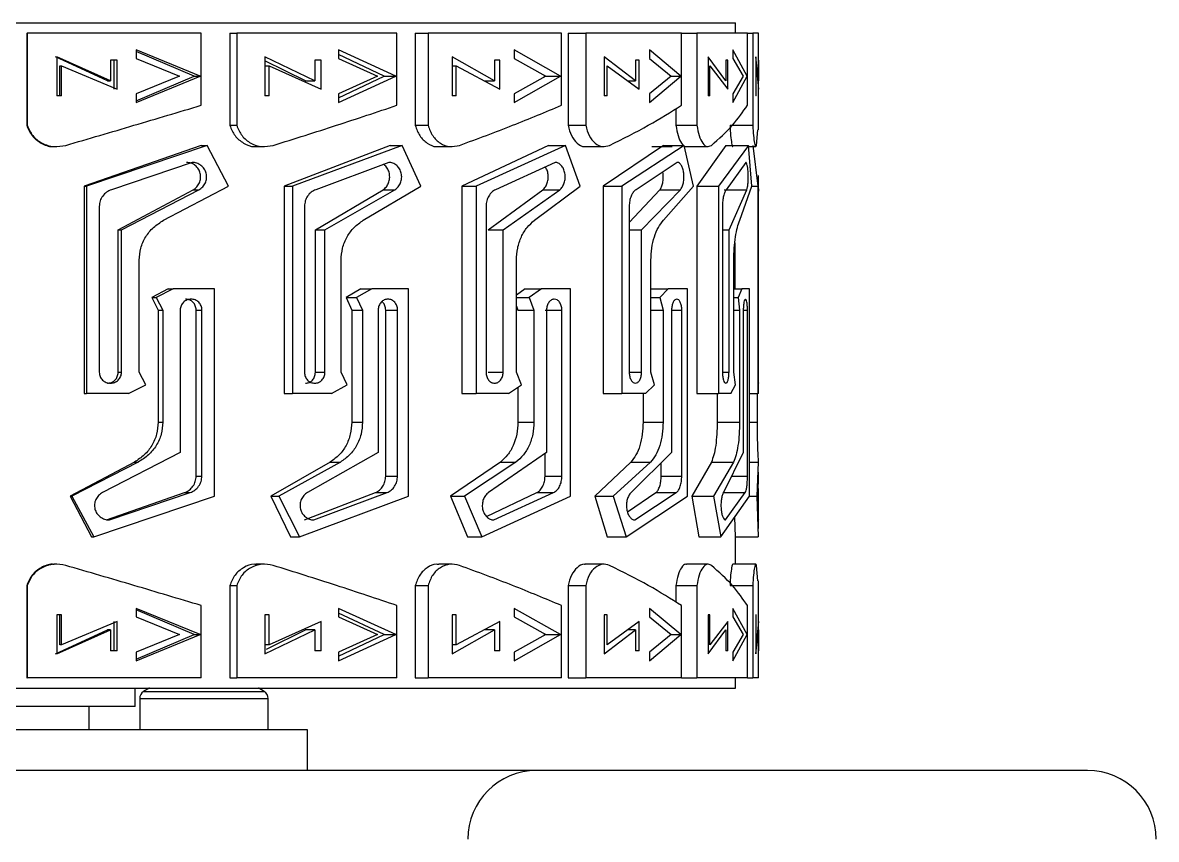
# Model space of a CAD drawing. Header units: millimetres. Extents: x 53 to 376, y 29 to 265.
# Drawn here: x 351.77 to 376.47, y 129.88 to 147.68 of the extents above; entities that cross this region are included whole.
import ezdxf

# ---------------------------------------------------------------- set-up
doc = ezdxf.new("R2010")
doc.units = ezdxf.units.MM

msp = doc.modelspace()

# ---------------------------------------------------------------- linework, layer by layer
at = {"color": 7, "linetype": 'Continuous', "lineweight": 25}
for p, q in [((335.8038, 147.6771), (367.3038, 147.6771)), ((367.3038, 147.45), (367.3038, 147.6771)), ((351.8622, 147.45), (351.8622, 145.4403)), ((351.8622, 147.45), (351.8719, 147.45)), ((351.8719, 147.45), (351.8719, 145.4403)), ((355.6653, 147.45), (351.8719, 147.45)), ((355.6653, 145.8776), (355.6653, 147.45)), ((356.2861, 147.45), (356.2861, 145.4403)), ((356.2861, 147.45), (356.4363, 147.45)), ((356.4363, 147.45), (356.4363, 145.4403)), ((359.9279, 147.45), (356.4363, 147.45)), ((359.9279, 145.8776), (359.9279, 147.45)), ((360.3267, 147.45), (360.3267, 145.4403)), ((360.3267, 147.45), (360.6052, 147.45)), ((360.6052, 147.45), (360.6052, 145.4403)), ((363.5122, 147.45), (360.6052, 147.45)), ((363.5122, 145.8776), (363.5122, 147.45)), ((363.6565, 147.45), (363.6565, 145.4403)), ((363.6565, 147.45), (364.0407, 147.45)), ((364.0407, 147.45), (364.0407, 145.4403)), ((366.1276, 147.45), (364.0407, 147.45)), ((366.1276, 145.8776), (366.1276, 147.45)), ((366.1276, 147.45), (366.4647, 147.45)), ((366.4647, 147.45), (366.4647, 145.4403)), ((367.5624, 147.45), (366.4647, 147.45)), ((367.5624, 145.8776), (367.5624, 147.45)), ((367.5624, 147.45), (367.6806, 147.45)), ((367.6806, 147.45), (367.6806, 145.4403)), ((367.8038, 147.45), (367.6806, 147.45)), ((367.8038, 145.342), (367.8038, 147.45)), ((355.6394, 146.5111), (354.2468, 147.0829)), ((354.2468, 147.0829), (354.2468, 146.8963)), ((355.5136, 146.5111), (354.2468, 147.0478)), ((359.905, 146.5111), (358.6525, 147.0829)), ((358.6525, 147.0829), (358.6525, 146.8963)), ((359.648, 146.5111), (358.6525, 146.98)), ((363.494, 146.5111), (362.4832, 147.0829)), ((362.4832, 147.0829), (362.4832, 146.8963)), ((366.1157, 146.5111), (365.4285, 147.0829)), ((365.4285, 147.0829), (365.4285, 146.8963)), ((367.5577, 146.5111), (367.2497, 147.0829)), ((367.2497, 147.0829), (367.2497, 146.8963)), ((353.6198, 146.4094), (352.4873, 146.9316)), ((353.6854, 146.4094), (352.5169, 146.9316)), ((352.5169, 146.9316), (352.5169, 146.0824)), ((352.587, 146.0824), (352.587, 146.7365)), ((352.587, 146.7365), (352.6198, 146.7365)), ((352.6198, 146.0824), (352.6198, 146.7365)), ((352.6198, 146.7365), (353.8346, 146.2248)), ((353.8346, 146.8631), (353.6854, 146.8631)), ((353.6854, 146.8631), (353.6854, 146.4094)), ((353.7645, 146.2248), (353.7645, 146.8631)), ((353.8346, 146.2248), (353.8346, 146.8631)), ((354.2468, 146.8963), (355.1878, 146.5111)), ((358.1376, 146.4094), (357.048, 146.9316)), ((357.048, 146.9316), (357.048, 146.0824)), ((357.935, 146.4094), (357.048, 146.848)), ((357.048, 146.7365), (357.1449, 146.7365)), ((357.1449, 146.0824), (357.1449, 146.7365)), ((357.1449, 146.7365), (358.2751, 146.2248)), ((358.2751, 146.8631), (358.1376, 146.8631)), ((358.1376, 146.8631), (358.1376, 146.4094)), ((358.2751, 146.2248), (358.2751, 146.8631)), ((358.6525, 146.8963), (359.5028, 146.5111)), ((362.0565, 146.4094), (361.134, 146.9316)), ((361.134, 146.9316), (361.134, 146.0824)), ((361.134, 146.7365), (361.2171, 146.7365)), ((361.2171, 146.0824), (361.2171, 146.7365)), ((361.2171, 146.7365), (362.171, 146.2248)), ((362.171, 146.8631), (362.0565, 146.8631)), ((362.0565, 146.8631), (362.0565, 146.4094)), ((362.171, 146.2248), (362.171, 146.8631)), ((362.4832, 146.8963), (363.1738, 146.5111)), ((365.1245, 146.4094), (364.4439, 146.9316)), ((364.4439, 146.9316), (364.4439, 146.0824)), ((364.5064, 146.0824), (364.5064, 146.7365)), ((364.5064, 146.7365), (365.2068, 146.2248)), ((365.2068, 146.8631), (365.1245, 146.8631)), ((365.1245, 146.8631), (365.1245, 146.4094)), ((365.2068, 146.2248), (365.2068, 146.8631)), ((365.4285, 146.8963), (365.9035, 146.5111)), ((367.0931, 146.4094), (366.7095, 146.9316)), ((366.7095, 146.9316), (366.7095, 146.0824)), ((366.7463, 146.0824), (366.7463, 146.7365)), ((366.7463, 146.7365), (367.1365, 146.2248)), ((367.1365, 146.8631), (367.0931, 146.8631)), ((367.0931, 146.8631), (367.0931, 146.4094)), ((367.1365, 146.2248), (367.1365, 146.8631)), ((367.2497, 146.8963), (367.4706, 146.5111)), ((367.8028, 146.4094), (367.7472, 146.9316)), ((367.7472, 146.9316), (367.7472, 146.0824)), ((367.7555, 146.0824), (367.7555, 146.7365)), ((367.7555, 146.7365), (367.8038, 146.2248)), ((367.8038, 146.8631), (367.8028, 146.8631)), ((367.8028, 146.8631), (367.8028, 146.4094)), ((367.8038, 146.2248), (367.8038, 146.8631)), ((355.1878, 146.5111), (354.2468, 146.1259)), ((354.2468, 145.9392), (355.6394, 146.5111)), ((354.2468, 145.9743), (355.5136, 146.5111)), ((355.5136, 146.5111), (355.6394, 146.5111)), ((359.5028, 146.5111), (358.6525, 146.1259)), ((358.6525, 145.9392), (359.905, 146.5111)), ((358.6525, 146.0421), (359.648, 146.5111)), ((359.648, 146.5111), (359.905, 146.5111)), ((363.1738, 146.5111), (362.4832, 146.1259)), ((362.4832, 145.9392), (363.494, 146.5111)), ((363.1266, 146.5111), (363.494, 146.5111)), ((365.9035, 146.5111), (365.4285, 146.1259)), ((365.4285, 145.9392), (366.1157, 146.5111)), ((365.9035, 146.5111), (366.1157, 146.5111)), ((367.4706, 146.5111), (367.2497, 146.1259)), ((367.2497, 145.9392), (367.5577, 146.5111)), ((353.6198, 146.4094), (353.6854, 146.4094)), ((357.935, 146.4094), (358.1376, 146.4094)), ((361.8443, 146.4094), (362.0565, 146.4094)), ((364.9541, 146.4094), (365.1245, 146.4094)), ((352.6198, 146.0824), (352.5169, 146.0824)), ((354.2468, 146.1259), (354.2468, 145.9392)), ((357.1449, 146.0824), (357.048, 146.0824)), ((358.6525, 146.1259), (358.6525, 145.9392)), ((361.2171, 146.0824), (361.134, 146.0824)), ((362.4832, 146.1259), (362.4832, 145.9392)), ((364.5064, 146.0824), (364.4439, 146.0824)), ((365.4285, 146.1259), (365.4285, 145.9392)), ((366.7463, 146.0824), (366.7095, 146.0824)), ((367.2497, 146.1259), (367.2497, 145.9392)), ((367.7555, 146.0824), (367.7472, 146.0824)), ((366.0059, 145.8041), (366.0059, 145.4403)), ((351.8622, 145.4403), (351.8719, 145.4403)), ((356.2861, 145.4403), (356.4363, 145.4403)), ((360.3267, 145.4403), (360.6052, 145.4403)), ((363.6565, 145.4403), (364.0407, 145.4403)), ((366.0059, 145.4403), (366.4647, 145.4403)), ((367.1844, 145.4403), (367.6806, 145.4403)), ((367.7623, 145.0029), (367.7918, 145.342)), ((355.6643, 145.0029), (353.1158, 144.1122)), ((355.7948, 145.0029), (353.1654, 144.1122)), ((355.6643, 145.0029), (355.7948, 145.0029)), ((356.2582, 144.1122), (355.7948, 145.0029)), ((359.7813, 145.0029), (357.4679, 144.1122)), ((360.0425, 145.0029), (357.6557, 144.1122)), ((359.7813, 145.0029), (360.0425, 145.0029)), ((360.4498, 144.1122), (360.0425, 145.0029)), ((363.2318, 145.0029), (361.341, 144.1122)), ((363.6025, 145.0029), (361.6517, 144.1122)), ((363.2318, 145.0029), (363.6025, 145.0029)), ((363.9206, 144.1122), (363.6025, 145.0029)), ((365.7362, 145.0029), (364.4211, 144.1122)), ((366.1864, 145.0029), (364.8296, 144.1122)), ((365.7362, 145.0029), (366.1864, 145.0029)), ((366.3896, 144.1122), (366.1864, 145.0029)), ((367.0916, 145.0029), (366.4588, 144.1122)), ((367.5848, 145.0029), (366.9319, 144.1122)), ((367.0916, 145.0029), (367.5848, 145.0029)), ((367.6567, 144.1122), (367.5848, 145.0029)), ((367.6845, 145.0029), (367.7885, 144.1122)), ((352.459, 144.9757), (352.4876, 144.9758)), ((356.8547, 144.9756), (357.0229, 144.9756)), ((360.8187, 144.9756), (361.1127, 144.9756)), ((364.0318, 144.9756), (364.4279, 144.9756)), ((365.4793, 144.9756), (365.9214, 144.9756)), ((366.234, 144.9756), (366.7, 144.9756)), ((367.587, 144.9756), (367.745, 144.9756)), ((355.4662, 144.6326), (353.7078, 144.0366)), ((359.7512, 144.6326), (358.1583, 144.0366)), ((363.3721, 144.6326), (362.0737, 144.0366)), ((366.0356, 144.6326), (365.1369, 144.0366)), ((367.5258, 144.6326), (367.0997, 144.0366)), ((367.8038, 144.0899), (367.8038, 144.3471)), ((353.1158, 144.1122), (353.1158, 139.5962)), ((353.1158, 144.1122), (353.1654, 144.1122)), ((353.1654, 144.1122), (353.1654, 139.5962)), ((353.8538, 143.1615), (355.4882, 144.0366)), ((353.9268, 143.1615), (355.6131, 144.0366)), ((354.844, 143.3702), (356.2582, 144.1122)), ((355.4882, 144.0366), (355.6131, 144.0366)), ((357.4679, 144.1122), (357.4679, 139.5962)), ((357.4679, 144.1122), (357.6557, 144.1122)), ((357.6557, 144.1122), (357.6557, 139.5962)), ((358.1503, 143.1615), (359.6254, 144.0366)), ((358.3597, 143.1615), (359.8816, 144.0366)), ((359.1941, 143.3702), (360.4498, 144.1122)), ((359.6254, 144.0366), (359.8816, 144.0366)), ((361.341, 144.1122), (361.341, 139.5962)), ((361.341, 144.1122), (361.6517, 144.1122)), ((361.6517, 144.1122), (361.6517, 139.5962)), ((361.9125, 143.1615), (363.1087, 144.0366)), ((362.2413, 143.1615), (363.4756, 144.0366)), ((362.9251, 143.3702), (363.9206, 144.1122)), ((363.1087, 144.0366), (363.4756, 144.0366)), ((364.4211, 144.1122), (364.4211, 139.5962)), ((364.4211, 144.1122), (364.8296, 144.1122)), ((364.8296, 144.1122), (364.8296, 139.5962)), ((364.9889, 143.3252), (365.656, 144.0366)), ((365.2571, 143.1615), (366.1037, 144.0366)), ((365.656, 144.0366), (366.1037, 144.0366)), ((365.735, 143.3702), (366.3896, 144.1122)), ((366.4588, 144.1122), (366.4588, 139.5962)), ((366.4588, 144.1122), (366.9319, 144.1122)), ((366.9319, 144.1122), (366.9319, 139.5962)), ((367.0607, 144.0366), (367.553, 144.0366)), ((367.1627, 143.1615), (367.553, 144.0366)), ((367.396, 143.3702), (367.6567, 144.1122)), ((367.6567, 144.1122), (367.7885, 144.1122)), ((367.7885, 144.1122), (367.7885, 139.5962)), ((367.7958, 144.0899), (367.803, 144.0366)), ((353.4435, 143.675), (353.4435, 140.0583)), ((357.914, 143.675), (357.914, 140.0583)), ((361.8693, 143.675), (361.8693, 140.0583)), ((364.9889, 143.675), (364.9889, 140.0583)), ((367.0201, 143.675), (367.0201, 140.0583)), ((367.7982, 143.675), (367.7982, 140.0583)), ((353.8538, 143.1615), (353.9268, 143.1615)), ((353.8538, 140.0583), (353.8538, 143.1615)), ((353.9268, 140.0583), (353.9268, 143.1615)), ((358.1503, 143.1615), (358.3597, 143.1615)), ((358.1503, 140.0583), (358.1503, 143.1615)), ((358.3597, 140.0583), (358.3597, 143.1615)), ((361.9125, 143.1615), (362.2413, 143.1615)), ((362.2413, 140.0583), (362.2413, 143.1615)), ((364.9889, 143.1615), (365.2571, 143.1615)), ((365.2571, 140.0583), (365.2571, 143.1615)), ((367.0201, 143.1615), (367.1627, 143.1615)), ((367.1627, 140.0583), (367.1627, 143.1615)), ((367.8037, 143.1615), (367.7982, 143.2108)), ((367.8037, 140.0583), (367.8037, 143.1615)), ((367.289, 142.8822), (367.289, 141.8783)), ((354.3109, 140.0583), (354.3109, 142.5004)), ((358.711, 140.0583), (358.711, 142.5004)), ((362.5313, 140.0583), (362.5313, 142.5004)), ((365.4622, 140.0583), (365.4622, 142.5004)), ((367.2664, 140.0583), (367.2664, 142.5004)), ((354.9452, 141.8783), (354.5869, 141.6863)), ((355.0528, 141.8783), (354.6832, 141.6863)), ((354.9452, 141.8783), (355.0528, 141.8783)), ((355.9499, 141.8783), (355.0528, 141.8783)), ((355.9499, 137.3622), (355.9499, 141.8783)), ((359.141, 141.8783), (358.8183, 141.6863)), ((359.3819, 141.8783), (359.0489, 141.6863)), ((359.141, 141.8783), (359.3819, 141.8783)), ((360.1792, 141.8783), (359.3819, 141.8783)), ((360.1792, 137.3622), (360.1792, 141.8783)), ((362.7222, 141.8783), (362.5313, 141.7379)), ((362.7222, 141.8783), (363.0767, 141.8783)), ((363.0767, 141.8783), (362.8074, 141.6863)), ((363.7098, 141.8783), (363.0767, 141.8783)), ((363.7098, 137.3622), (363.7098, 141.8783)), ((365.4622, 141.8783), (365.838, 141.8783)), ((365.838, 141.8783), (365.6542, 141.6863)), ((366.2556, 141.8783), (365.838, 141.8783)), ((366.2556, 137.3622), (366.2556, 141.8783)), ((367.2664, 141.8783), (367.4422, 141.8783)), ((367.4422, 141.8783), (367.3587, 141.6863)), ((367.6104, 141.8783), (367.4422, 141.8783)), ((367.6104, 137.3622), (367.6104, 141.8783)), ((354.5869, 141.6863), (354.7258, 141.4161)), ((354.5869, 141.6863), (354.6832, 141.6863)), ((354.6832, 141.6863), (354.8265, 141.4161)), ((358.8183, 141.6863), (358.9437, 141.4161)), ((358.8183, 141.6863), (359.0489, 141.6863)), ((359.0489, 141.6863), (359.1783, 141.4161)), ((362.5313, 141.6863), (362.8074, 141.6863)), ((362.8074, 141.6863), (362.9124, 141.4161)), ((365.4622, 141.6863), (365.6542, 141.6863)), ((365.6542, 141.6863), (365.7263, 141.4161)), ((367.2664, 141.6863), (367.3587, 141.6863)), ((367.3587, 141.6863), (367.392, 141.4161)), ((354.7258, 141.4161), (354.7258, 138.974)), ((354.7258, 141.4161), (354.8265, 141.4161)), ((354.8265, 141.4161), (354.8265, 138.974)), ((355.2066, 141.4161), (355.2066, 138.3129)), ((355.553, 137.7994), (355.553, 141.4161)), ((355.553, 141.4161), (355.6799, 141.4161)), ((355.6799, 137.7994), (355.6799, 141.4161)), ((358.9437, 141.4161), (358.9437, 138.974)), ((358.9437, 141.4161), (359.1783, 141.4161)), ((359.1783, 141.4161), (359.1783, 138.974)), ((359.5196, 141.4161), (359.5196, 138.3129)), ((359.6829, 137.7994), (359.6829, 141.4161)), ((359.6829, 141.4161), (359.9409, 141.4161)), ((359.9409, 137.7994), (359.9409, 141.4161)), ((362.5313, 141.5002), (362.5629, 141.4161)), ((362.5629, 141.4161), (362.9124, 141.4161)), ((362.9124, 141.4161), (362.9124, 138.974)), ((363.1542, 141.4161), (363.5224, 141.4161)), ((363.1873, 141.4161), (363.1873, 138.3129)), ((363.5224, 137.7994), (363.5224, 141.4161)), ((365.4622, 141.4161), (365.7263, 141.4161)), ((365.7263, 141.4161), (365.7263, 138.974)), ((365.9125, 141.4161), (365.9125, 138.3129)), ((366.1343, 137.7994), (366.1343, 141.4161)), ((367.2664, 141.4161), (367.392, 141.4161)), ((367.392, 141.4161), (367.392, 138.974)), ((367.4745, 141.4161), (367.4745, 138.3129)), ((367.565, 137.7994), (367.565, 141.4161)), ((353.8538, 140.0583), (353.9268, 140.0583)), ((354.4549, 139.7881), (354.3109, 140.0583)), ((358.1503, 140.0583), (358.3597, 140.0583)), ((358.842, 139.7881), (358.711, 140.0583)), ((361.9125, 140.0583), (362.2413, 140.0583)), ((362.6386, 139.7881), (362.5313, 140.0583)), ((365.5372, 139.7881), (365.4622, 140.0583)), ((367.303, 139.7881), (367.2664, 140.0583)), ((367.8038, 139.5962), (367.8038, 139.9068)), ((353.1158, 139.5962), (353.1654, 139.5962)), ((354.0826, 139.5962), (353.1654, 139.5962)), ((354.0826, 139.5962), (354.4549, 139.7881)), ((357.4679, 139.5962), (357.6557, 139.5962)), ((358.5025, 139.5962), (357.6557, 139.5962)), ((358.5025, 139.5962), (358.842, 139.7881)), ((361.341, 139.5962), (361.6517, 139.5962)), ((362.3596, 139.5962), (361.6517, 139.5962)), ((362.3596, 139.5962), (362.6386, 139.7881)), ((362.5629, 139.7361), (362.5629, 138.974)), ((364.4211, 139.5962), (364.8296, 139.5962)), ((365.3411, 139.5962), (364.8296, 139.5962)), ((365.2902, 139.5962), (365.2902, 138.974)), ((365.3411, 139.5962), (365.5372, 139.7881)), ((366.4588, 139.5962), (366.9319, 139.5962)), ((366.9047, 139.5962), (366.9047, 138.974)), ((367.2058, 139.5962), (366.9319, 139.5962)), ((367.2058, 139.5962), (367.303, 139.7881)), ((367.6104, 139.5962), (367.7885, 139.5962)), ((367.7746, 139.5962), (367.7746, 138.974)), ((367.8038, 139.5962), (367.7885, 139.5962)), ((354.7258, 138.974), (354.8265, 138.974)), ((358.9437, 138.974), (359.1783, 138.974)), ((362.5629, 138.974), (362.9124, 138.974)), ((365.2902, 138.974), (365.7263, 138.974)), ((366.9047, 138.974), (367.392, 138.974)), ((354.209, 138.1043), (352.8057, 137.3622)), ((354.2933, 138.1043), (352.8455, 137.3622)), ((355.2066, 138.3129), (353.5121, 137.4378)), ((354.209, 138.1043), (354.2933, 138.1043)), ((358.4752, 138.1043), (357.1783, 137.3622)), ((358.695, 138.1043), (357.3568, 137.3622)), ((359.5196, 138.3129), (357.9776, 137.4378)), ((358.4752, 138.1043), (358.695, 138.1043)), ((362.1807, 138.1043), (361.0951, 137.3622)), ((362.5181, 138.1043), (361.398, 137.3622)), ((363.1873, 138.3129), (361.9226, 137.4378)), ((362.1807, 138.1043), (362.5181, 138.1043)), ((363.1542, 137.7994), (363.1542, 138.2899)), ((365.0253, 138.1043), (364.239, 137.3622)), ((365.453, 138.1043), (364.6417, 137.3622)), ((365.0253, 138.1043), (365.453, 138.1043)), ((365.9125, 138.3129), (365.0277, 137.4378)), ((365.6857, 137.7994), (365.6857, 138.0886)), ((366.7785, 138.1043), (366.3553, 137.3622)), ((366.7785, 138.1043), (367.2618, 138.1043)), ((367.2618, 138.1043), (366.8252, 137.3622)), ((367.4745, 138.3129), (367.0411, 137.4378)), ((367.7981, 138.1043), (367.7714, 137.3622)), ((367.8038, 137.6195), (367.8038, 137.8846)), ((355.553, 137.7994), (355.6799, 137.7994)), ((359.6829, 137.7994), (359.9409, 137.7994)), ((363.1542, 137.7994), (363.5224, 137.7994)), ((365.6857, 137.7994), (366.1343, 137.7994)), ((367.7889, 137.6195), (367.7999, 137.4378)), ((352.8057, 137.3622), (353.2708, 136.4716)), ((352.8057, 137.3622), (352.8455, 137.3622)), ((352.8455, 137.3622), (353.3253, 136.4716)), ((353.3253, 136.4716), (355.9499, 137.3622)), ((353.5975, 136.8419), (355.3028, 137.4378)), ((353.6624, 136.8419), (355.4218, 137.4378)), ((355.3028, 137.4378), (355.4218, 137.4378)), ((357.1783, 137.3622), (357.6121, 136.4716)), ((357.1783, 137.3622), (357.3568, 137.3622)), ((357.3568, 137.3622), (357.8044, 136.4716)), ((357.8044, 136.4716), (360.1792, 137.3622)), ((357.9145, 136.8419), (359.4607, 137.4378)), ((358.1164, 136.8419), (359.7117, 137.4378)), ((359.4607, 137.4378), (359.7117, 137.4378)), ((361.0951, 137.3622), (361.4626, 136.4716)), ((361.0951, 137.3622), (361.398, 137.3622)), ((361.398, 137.3622), (361.7772, 136.4716)), ((361.7772, 136.4716), (363.7098, 137.3622)), ((361.8781, 136.9183), (362.978, 137.4378)), ((362.0388, 136.8419), (363.3407, 137.4378)), ((362.978, 137.4378), (363.3407, 137.4378)), ((364.239, 137.3622), (364.5103, 136.4716)), ((364.239, 137.3622), (364.6417, 137.3622)), ((364.6417, 137.3622), (364.9216, 136.4716)), ((364.9216, 136.4716), (366.2556, 137.3622)), ((364.9513, 137.0167), (365.5698, 137.4378)), ((365.1117, 136.8419), (366.0148, 137.4378)), ((365.5698, 137.4378), (366.0148, 137.4378)), ((366.3553, 137.3622), (366.5084, 136.4716)), ((366.3553, 137.3622), (366.8252, 137.3622)), ((366.8252, 137.3622), (366.9832, 136.4716)), ((366.9832, 136.4716), (367.6104, 137.3622)), ((367.0261, 137.4378), (367.5173, 137.4378)), ((367.0863, 136.8419), (367.5173, 137.4378)), ((367.6104, 137.3622), (367.7714, 137.3622)), ((367.7714, 137.3622), (367.7947, 136.4716)), ((367.2841, 136.8989), (367.295, 136.4716)), ((367.8025, 136.8419), (367.7938, 136.9104)), ((367.8038, 136.6529), (367.8038, 136.9104)), ((353.2708, 136.4716), (353.3253, 136.4716)), ((357.6121, 136.4716), (357.8044, 136.4716)), ((361.4626, 136.4716), (361.7772, 136.4716)), ((364.5103, 136.4716), (364.9216, 136.4716)), ((366.5084, 136.4716), (366.9832, 136.4716)), ((367.295, 136.4716), (367.7947, 136.4716)), ((367.3038, 135.8785), (367.3038, 136.4716)), ((352.4877, 135.8784), (352.4591, 135.8784)), ((357.023, 135.8785), (356.8548, 135.8785)), ((361.1346, 135.879), (360.8398, 135.879)), ((364.4279, 135.8785), (364.0319, 135.8785)), ((366.7, 135.8785), (366.234, 135.8785)), ((367.745, 135.8785), (367.2469, 135.8785)), ((367.4783, 135.8785), (367.3038, 135.8785)), ((367.7918, 135.5121), (367.7623, 135.8512)), ((351.8622, 135.4139), (351.8622, 133.4041)), ((351.8622, 135.4139), (351.8719, 135.4139)), ((351.8719, 135.4139), (351.8719, 133.4041)), ((356.2861, 135.4139), (356.2861, 133.4041)), ((356.2861, 135.4139), (356.4363, 135.4139)), ((356.4363, 135.4139), (356.4363, 133.4041)), ((360.3267, 135.4139), (360.3267, 133.4041)), ((360.3267, 135.4139), (360.6052, 135.4139)), ((360.6052, 135.4139), (360.6052, 133.4041)), ((363.6565, 135.4139), (363.6565, 133.4041)), ((363.6565, 135.4139), (364.0407, 135.4139)), ((364.0407, 135.4139), (364.0407, 133.4041)), ((366.0059, 135.4139), (366.0059, 135.05)), ((366.0059, 135.4139), (366.4647, 135.4139)), ((366.4647, 135.4139), (366.4647, 133.4041)), ((367.1844, 135.4139), (367.6806, 135.4139)), ((367.6806, 135.4139), (367.6806, 133.4041)), ((367.8038, 133.4041), (367.8038, 135.5121)), ((355.6394, 134.343), (354.2468, 134.9149)), ((354.2468, 134.9149), (354.2468, 134.7282)), ((355.5136, 134.343), (354.2468, 134.8798)), ((355.6653, 133.4041), (355.6653, 134.9765)), ((359.905, 134.343), (358.6525, 134.9149)), ((358.6525, 134.9149), (358.6525, 134.7282)), ((359.9279, 133.4041), (359.9279, 134.9765)), ((363.494, 134.343), (362.4832, 134.9149)), ((362.4832, 134.9149), (362.4832, 134.7282)), ((363.5122, 133.4041), (363.5122, 134.9765)), ((366.1157, 134.343), (365.4285, 134.9149)), ((365.4285, 134.9149), (365.4285, 134.7282)), ((366.1276, 133.4041), (366.1276, 134.9765)), ((367.5577, 134.343), (367.2497, 134.9149)), ((367.2497, 134.9149), (367.2497, 134.7282)), ((367.5624, 133.4041), (367.5624, 134.9765)), ((352.6198, 134.7717), (352.5169, 134.7717)), ((352.5169, 134.7717), (352.5169, 133.9225)), ((352.587, 134.1176), (352.587, 134.7717)), ((352.6198, 134.1176), (352.6198, 134.7717)), ((353.8346, 134.6293), (352.6198, 134.1176)), ((353.7645, 133.991), (353.7645, 134.6293)), ((353.8346, 133.991), (353.8346, 134.6293)), ((354.2468, 134.7282), (355.1878, 134.343)), ((357.1449, 134.7717), (357.048, 134.7717)), ((357.048, 134.7717), (357.048, 133.9225)), ((357.1449, 134.1176), (357.1449, 134.7717)), ((358.2751, 134.6293), (357.1449, 134.1176)), ((358.2751, 133.991), (358.2751, 134.6293)), ((359.648, 134.343), (358.6525, 134.812)), ((358.6525, 134.7282), (359.5028, 134.343)), ((361.2171, 134.7717), (361.134, 134.7717)), ((361.134, 134.7717), (361.134, 133.9225)), ((361.2171, 134.1176), (361.2171, 134.7717)), ((362.171, 134.6293), (361.2171, 134.1176)), ((362.171, 133.991), (362.171, 134.6293)), ((362.4832, 134.7282), (363.1738, 134.343)), ((364.5064, 134.7717), (364.4439, 134.7717)), ((364.4439, 134.7717), (364.4439, 133.9225)), ((364.5064, 134.1176), (364.5064, 134.7717)), ((365.2068, 134.6293), (364.5064, 134.1176)), ((365.2068, 133.991), (365.2068, 134.6293)), ((365.4285, 134.7282), (365.9035, 134.343)), ((366.7463, 134.7717), (366.7095, 134.7717)), ((366.7095, 134.7717), (366.7095, 133.9225)), ((366.7463, 134.1176), (366.7463, 134.7717)), ((367.1365, 134.6293), (366.7463, 134.1176)), ((367.1365, 133.991), (367.1365, 134.6293)), ((367.2497, 134.7282), (367.4706, 134.343)), ((367.7555, 134.7717), (367.7472, 134.7717)), ((367.7472, 134.7717), (367.7472, 133.9225)), ((367.7555, 134.1176), (367.7555, 134.7717)), ((367.8038, 134.6293), (367.7555, 134.1176)), ((367.8038, 133.991), (367.8038, 134.6293)), ((352.4873, 133.9225), (353.6198, 134.4447)), ((352.5169, 133.9225), (353.6854, 134.4447)), ((353.6854, 134.4447), (353.6198, 134.4447)), ((353.6854, 134.4447), (353.6854, 133.991)), ((357.048, 133.9225), (358.1376, 134.4447)), ((357.0893, 134.0265), (357.935, 134.4447)), ((358.1376, 134.4447), (357.935, 134.4447)), ((358.1376, 134.4447), (358.1376, 133.991)), ((361.134, 133.9225), (362.0565, 134.4447)), ((362.0565, 134.4447), (361.8443, 134.4447)), ((362.0565, 134.4447), (362.0565, 133.991)), ((364.4439, 133.9225), (365.1245, 134.4447)), ((365.1245, 134.4447), (364.9541, 134.4447)), ((365.1245, 134.4447), (365.1245, 133.991)), ((366.7095, 133.9225), (367.0931, 134.4447)), ((367.0931, 134.4447), (367.0931, 133.991)), ((367.7472, 133.9225), (367.8028, 134.4447)), ((367.8028, 134.4447), (367.8028, 133.991)), ((352.6198, 134.1176), (352.587, 134.1176)), ((354.2468, 133.7712), (355.6394, 134.343)), ((355.1878, 134.343), (354.2468, 133.9578)), ((354.2468, 133.8063), (355.5136, 134.343)), ((355.5136, 134.343), (355.6394, 134.343)), ((357.1449, 134.1176), (357.048, 134.1176)), ((358.6525, 133.7712), (359.905, 134.343)), ((359.5028, 134.343), (358.6525, 133.9578)), ((358.6525, 133.8741), (359.648, 134.343)), ((359.648, 134.343), (359.905, 134.343)), ((361.2171, 134.1176), (361.134, 134.1176)), ((362.4832, 133.7712), (363.494, 134.343)), ((363.1738, 134.343), (362.4832, 133.9578)), ((363.1266, 134.343), (363.494, 134.343)), ((365.4285, 133.7712), (366.1157, 134.343)), ((365.9035, 134.343), (365.4285, 133.9578)), ((365.9035, 134.343), (366.1157, 134.343)), ((367.2497, 133.7712), (367.5577, 134.343)), ((367.4706, 134.343), (367.2497, 133.9578)), ((353.8346, 133.991), (353.6854, 133.991)), ((354.2468, 133.9578), (354.2468, 133.7712)), ((358.2751, 133.991), (358.1376, 133.991)), ((358.6525, 133.9578), (358.6525, 133.7712)), ((362.171, 133.991), (362.0565, 133.991)), ((362.4832, 133.9578), (362.4832, 133.7712)), ((365.2068, 133.991), (365.1245, 133.991)), ((365.4285, 133.9578), (365.4285, 133.7712)), ((367.1365, 133.991), (367.0931, 133.991)), ((367.2497, 133.9578), (367.2497, 133.7712)), ((367.8038, 133.991), (367.8028, 133.991)), ((351.8622, 133.4041), (351.8719, 133.4041)), ((355.6653, 133.4041), (351.8719, 133.4041)), ((356.2861, 133.4041), (356.4363, 133.4041)), ((359.9279, 133.4041), (356.4363, 133.4041)), ((360.3267, 133.4041), (360.6052, 133.4041)), ((363.5122, 133.4041), (360.6052, 133.4041)), ((363.6565, 133.4041), (364.0407, 133.4041)), ((366.1276, 133.4041), (364.0407, 133.4041)), ((366.1276, 133.4041), (366.4647, 133.4041)), ((367.5624, 133.4041), (366.4647, 133.4041)), ((367.3038, 133.1771), (367.3038, 133.4041)), ((367.5624, 133.4041), (367.6806, 133.4041)), ((367.8038, 133.4041), (367.6806, 133.4041)), ((335.8038, 133.1771), (367.3038, 133.1771)), ((354.223, 132.7771), (354.223, 133.1771)), ((354.3228, 132.9504), (354.3228, 132.2771)), ((357.1228, 132.2771), (357.1228, 132.9504)), ((353.7121, 132.7771), (348.723, 132.7771)), ((353.2228, 132.2771), (353.2228, 132.7771)), ((354.223, 132.7771), (353.7121, 132.7771)), ((344.9728, 132.2771), (357.9728, 132.2771)), ((357.9728, 132.2771), (357.9728, 131.3828)), ((362.9728, 131.3828), (302.9494, 131.3828)), ((374.9728, 131.3828), (362.9728, 131.3828))]:
    msp.add_line(p, q, dxfattribs=at)
at = {"color": 8, "linetype": 'Continuous', "lineweight": 25}
for p, q in [((365.9125, 141.4161), (366.1343, 141.4161)), ((367.4745, 141.4161), (367.565, 141.4161)), ((364.9889, 140.0583), (365.2571, 140.0583)), ((367.0201, 140.0583), (367.1627, 140.0583)), ((367.6104, 138.974), (367.7746, 138.974)), ((367.6104, 138.1043), (367.7981, 138.1043)), ((367.2202, 137.7994), (367.565, 137.7994)), ((354.3228, 132.9504), (357.1228, 132.9504)), ((354.4081, 133.1035), (357.0374, 133.1035))]:
    msp.add_line(p, q, dxfattribs=at)
at = {"color": 7, "linetype": 'Continuous', "lineweight": 25, "flags": 128}
for points in [[(354.5353, 133.1771), (354.5283, 133.1733), (354.4081, 133.1035)], [(357.0374, 133.1035), (356.9172, 133.1733), (356.9102, 133.1771)]]:
    msp.add_lwpolyline(points, dxfattribs=at)
at = {"color": 7, "linetype": 'Continuous', "lineweight": 25}
for centre, radius, start, end in [((354.5028, 132.9504), 0.18, 121.7263, 180), ((356.9428, 132.9504), 0.18, 0, 58.2737), ((362.9728, 129.8828), 1.5, 90, 180), ((374.9728, 129.8828), 1.5, 0, 90)]:
    msp.add_arc(centre, radius, start, end, dxfattribs=at)
for points, knots in [([(352.7108, 145.0029), (353.2089, 145.1487), (354.2049, 145.4403), (355.1785, 145.7318), (355.6653, 145.8776)], [0, 0, 0, 0, 0.49999931, 1, 1, 1, 1]), ([(357.2305, 145.0029), (357.6951, 145.1487), (358.6242, 145.4403), (359.4934, 145.7318), (359.9279, 145.8776)], [0, 0, 0, 0, 0.50000063, 1, 1, 1, 1]), ([(361.2903, 145.0029), (361.6838, 145.1487), (362.4707, 145.4403), (363.165, 145.7318), (363.5122, 145.8776)], [0, 0, 0, 0, 0.50000001, 1, 1, 1, 1]), ([(364.5613, 145.0029), (364.8518, 145.1487), (365.4328, 145.4403), (365.896, 145.7318), (366.1276, 145.8776)], [0, 0, 0, 0, 0.5000001, 1, 1, 1, 1]), ([(366.7785, 145.0029), (366.9425, 145.1487), (367.2705, 145.4403), (367.4651, 145.7318), (367.5624, 145.8776)], [0, 0, 0, 0, 0.4999998, 1, 1, 1, 1]), ([(351.8622, 145.4403), (351.8962, 145.3607), (351.9643, 145.2016), (352.1714, 145.0444), (352.3495, 144.969), (352.4461, 144.9805), (352.4582, 144.9819)], [0, 0, 0, 0, 0.31816503, 0.6363307, 0.95449738, 1, 1, 1, 1]), ([(351.8719, 145.4403), (351.9073, 145.361), (351.9784, 145.2014), (352.1921, 145.039), (352.4491, 144.9571), (352.6235, 144.9876), (352.7108, 145.0029)], [0, 0, 0, 0, 0.2464338, 0.4957903, 0.7476007, 1, 1, 1, 1]), ([(356.2861, 145.4403), (356.3186, 145.3607), (356.3836, 145.2016), (356.5803, 145.0442), (356.75, 144.9689), (356.8417, 144.9806), (356.8539, 144.9822)], [0, 0, 0, 0, 0.3171351, 0.6342695, 0.9514037, 1, 1, 1, 1]), ([(356.4363, 145.4403), (356.47, 145.361), (356.5378, 145.2014), (356.7411, 145.039), (356.9843, 144.9571), (357.1484, 144.9876), (357.2305, 145.0029)], [0, 0, 0, 0, 0.2464342, 0.4957904, 0.7476037, 1, 1, 1, 1]), ([(360.3267, 145.4403), (360.355, 145.3607), (360.4116, 145.2016), (360.5821, 145.0442), (360.7287, 144.9689), (360.8073, 144.9806), (360.8178, 144.9822)], [0, 0, 0, 0, 0.3170261, 0.6340488, 0.9510715, 1, 1, 1, 1]), ([(360.6052, 145.4403), (360.6345, 145.361), (360.6935, 145.2014), (360.8697, 145.039), (361.0795, 144.9571), (361.22, 144.9876), (361.2903, 145.0029)], [0, 0, 0, 0, 0.2464356, 0.4957891, 0.7476035, 1, 1, 1, 1]), ([(363.6565, 145.4403), (363.6783, 145.3607), (363.7219, 145.2016), (363.8524, 145.0442), (363.964, 144.9689), (364.0232, 144.9807), (364.0311, 144.9822)], [0, 0, 0, 0, 0.3169792, 0.633956, 0.950933, 1, 1, 1, 1]), ([(364.0407, 145.4403), (364.0633, 145.361), (364.1088, 145.2014), (364.2437, 145.039), (364.4031, 144.9571), (364.5085, 144.9876), (364.5613, 145.0029)], [0, 0, 0, 0, 0.2464338, 0.4957896, 0.7476014, 1, 1, 1, 1]), ([(366.0059, 145.4403), (366.0194, 145.3607), (366.0465, 145.2016), (366.1264, 145.0442), (366.1939, 144.9689), (366.2288, 144.9807), (366.2334, 144.9822)], [0, 0, 0, 0, 0.3169486, 0.6338956, 0.9508428, 1, 1, 1, 1]), ([(366.4647, 145.4403), (366.4787, 145.361), (366.5069, 145.2014), (366.5896, 145.039), (366.6856, 144.9571), (366.7475, 144.9876), (366.7785, 145.0029)], [0, 0, 0, 0, 0.2464351, 0.4957895, 0.7476024, 1, 1, 1, 1]), ([(367.1844, 145.4403), (367.1886, 145.3607), (367.197, 145.2016), (367.2198, 145.0442), (367.2378, 144.9689), (367.2455, 144.9807), (367.2465, 144.9822)], [0, 0, 0, 0, 0.3169248, 0.6338494, 0.9507711, 1, 1, 1, 1]), ([(367.6806, 145.4403), (367.6849, 145.361), (367.6936, 145.2014), (367.7174, 145.039), (367.7423, 144.9571), (367.7556, 144.9876), (367.7623, 145.0029)], [0, 0, 0, 0, 0.2464348, 0.4957899, 0.7476032, 1, 1, 1, 1]), ([(355.4882, 144.0366), (355.5167, 144.056), (355.5736, 144.0946), (355.63, 144.1849), (355.6562, 144.2875), (355.6484, 144.3937), (355.6076, 144.4915), (355.5382, 144.5696), (355.4477, 144.6224), (355.3798, 144.6292), (355.3458, 144.6326)], [0, 0, 0, 0, 0.12532992, 0.25028588, 0.37523822, 0.50020192, 0.62515338, 0.75011034, 0.87505361, 1, 1, 1, 1]), ([(355.6131, 144.0366), (355.6423, 144.0557), (355.7006, 144.094), (355.7594, 144.1845), (355.7867, 144.2884), (355.7779, 144.3962), (355.7344, 144.4944), (355.662, 144.5715), (355.5693, 144.6228), (355.5006, 144.6293), (355.4662, 144.6326)], [0, 0, 0, 0, 0.12538403, 0.25042667, 0.37543289, 0.5003895, 0.62529658, 0.75019189, 0.87507943, 1, 1, 1, 1]), ([(359.6254, 144.0366), (359.6507, 144.056), (359.7012, 144.0946), (359.751, 144.1849), (359.7741, 144.2874), (359.7674, 144.394), (359.7307, 144.4903), (359.6826, 144.5586), (359.6434, 144.5808), (359.6313, 144.5877)], [0, 0, 0, 0, 0.1554834, 0.3104973, 0.465511, 0.6205377, 0.7755483, 0.9305709, 1, 1, 1, 1]), ([(359.8816, 144.0366), (359.9075, 144.0557), (359.9592, 144.094), (360.0112, 144.1845), (360.0354, 144.2884), (360.0276, 144.3962), (359.9891, 144.4944), (359.9251, 144.5715), (359.8429, 144.6228), (359.7818, 144.6293), (359.7512, 144.6326)], [0, 0, 0, 0, 0.1253835, 0.2504264, 0.3754321, 0.5003886, 0.6252949, 0.7501883, 0.8750795, 1, 1, 1, 1]), ([(363.1087, 144.0366), (363.1287, 144.056), (363.1687, 144.0946), (363.2079, 144.1849), (363.2263, 144.2876), (363.2203, 144.3931), (363.1975, 144.4807), (363.1703, 144.5202), (363.16, 144.5352)], [0, 0, 0, 0, 0.1787222, 0.356908, 0.5350914, 0.7132895, 0.89147, 1, 1, 1, 1]), ([(363.4756, 144.0366), (363.496, 144.0557), (363.5369, 144.094), (363.5779, 144.1845), (363.5969, 144.2884), (363.5908, 144.3962), (363.5605, 144.4944), (363.5099, 144.5715), (363.4449, 144.6228), (363.3964, 144.6293), (363.3721, 144.6326)], [0, 0, 0, 0, 0.1253829, 0.2504269, 0.3754319, 0.5003883, 0.6252955, 0.7501898, 0.8750803, 1, 1, 1, 1]), ([(366.1037, 144.0366), (366.1171, 144.0557), (366.1438, 144.094), (366.1704, 144.1845), (366.1828, 144.2884), (366.1788, 144.3962), (366.1591, 144.4944), (366.1262, 144.5715), (366.0836, 144.6228), (366.0516, 144.6293), (366.0356, 144.6326)], [0, 0, 0, 0, 0.1253829, 0.2504265, 0.3754316, 0.500388, 0.6252953, 0.7501889, 0.8750779, 1, 1, 1, 1]), ([(367.553, 144.0366), (367.5582, 144.0557), (367.5687, 144.094), (367.5788, 144.1845), (367.5835, 144.2884), (367.582, 144.3962), (367.5745, 144.4944), (367.5619, 144.5715), (367.5452, 144.6228), (367.5323, 144.6293), (367.5258, 144.6326)], [0, 0, 0, 0, 0.125383, 0.2504267, 0.3754316, 0.5003878, 0.6252946, 0.7501883, 0.8750781, 1, 1, 1, 1]), ([(365.656, 144.0366), (365.669, 144.0559), (365.6951, 144.0946), (365.7209, 144.1851), (365.7319, 144.2869), (365.7314, 144.3714), (365.7227, 144.4133), (365.7206, 144.4237)], [0, 0, 0, 0, 0.2316274, 0.4625586, 0.6934879, 0.9244366, 1, 1, 1, 1]), ([(353.7078, 144.0366), (353.6711, 144.0206), (353.5979, 143.9887), (353.5129, 143.9019), (353.4548, 143.7948), (353.4472, 143.7149), (353.4435, 143.675)], [0, 0, 0, 0, 0.25091421, 0.50073863, 0.75038771, 1, 1, 1, 1]), ([(358.1583, 144.0366), (358.1244, 144.0206), (358.0569, 143.9887), (357.9783, 143.9019), (357.9245, 143.7948), (357.9175, 143.7149), (357.914, 143.675)], [0, 0, 0, 0, 0.2509151, 0.5007374, 0.7503881, 1, 1, 1, 1]), ([(362.0737, 144.0366), (362.0455, 144.0206), (361.9891, 143.9887), (361.9233, 143.9019), (361.8781, 143.7948), (361.8722, 143.7149), (361.8693, 143.675)], [0, 0, 0, 0, 0.25091394, 0.50073781, 0.75038832, 1, 1, 1, 1]), ([(365.1369, 144.0366), (365.1166, 144.0206), (365.0759, 143.9887), (365.0281, 143.9019), (364.9953, 143.7948), (364.991, 143.7149), (364.9889, 143.675)], [0, 0, 0, 0, 0.25091268, 0.50073573, 0.75038645, 1, 1, 1, 1]), ([(367.0997, 144.0366), (367.0889, 144.0206), (367.0672, 143.9887), (367.0414, 143.9019), (367.0236, 143.7948), (367.0212, 143.7149), (367.0201, 143.675)], [0, 0, 0, 0, 0.2509138, 0.5007374, 0.7503872, 1, 1, 1, 1]), ([(367.803, 144.0366), (367.8026, 144.0206), (367.8017, 143.9887), (367.8, 143.9019), (367.7985, 143.7948), (367.7983, 143.7149), (367.7982, 143.675)], [0, 0, 0, 0, 0.2509155, 0.5007371, 0.7503873, 1, 1, 1, 1]), ([(354.3109, 142.5004), (354.318, 142.5896), (354.3324, 142.7683), (354.4461, 143.015), (354.6155, 143.2282), (354.7676, 143.3227), (354.844, 143.3702)], [0, 0, 0, 0, 0.2477039, 0.4965139, 0.7472043, 1, 1, 1, 1]), ([(358.711, 142.5004), (358.7175, 142.5896), (358.7306, 142.7683), (358.8341, 143.015), (358.9878, 143.2282), (359.1251, 143.3227), (359.1941, 143.3702)], [0, 0, 0, 0, 0.2477045, 0.4965143, 0.747206, 1, 1, 1, 1]), ([(362.5313, 142.5004), (362.5366, 142.5896), (362.5473, 142.7683), (362.6322, 143.015), (362.7578, 143.2282), (362.8692, 143.3227), (362.9251, 143.3702)], [0, 0, 0, 0, 0.2477045, 0.4965156, 0.747206, 1, 1, 1, 1]), ([(365.4622, 142.5004), (365.466, 142.5896), (365.4735, 142.7683), (365.5328, 143.015), (365.6202, 143.2282), (365.6966, 143.3227), (365.735, 143.3702)], [0, 0, 0, 0, 0.2477043, 0.4965147, 0.7472059, 1, 1, 1, 1]), ([(367.2664, 142.5004), (367.2682, 142.5896), (367.272, 142.7683), (367.301, 143.015), (367.343, 143.2282), (367.3783, 143.3227), (367.396, 143.3702)], [0, 0, 0, 0, 0.2477043, 0.4965146, 0.7472053, 1, 1, 1, 1]), ([(355.6799, 141.4161), (355.679, 141.4319), (355.6771, 141.4633), (355.6626, 141.5084), (355.6405, 141.5498), (355.6007, 141.5975), (355.5352, 141.6406), (355.4438, 141.6583), (355.3523, 141.6406), (355.2733, 141.5892), (355.2287, 141.5234), (355.2094, 141.4633), (355.2075, 141.4319), (355.2066, 141.4161)], [0, 0, 0, 0, 0.0628577, 0.1254655, 0.1879455, 0.2507854, 0.3754503, 0.500161, 0.6249385, 0.749726, 0.8744838, 0.9372485, 1, 1, 1, 1]), ([(355.553, 141.4161), (355.5495, 141.4471), (355.5425, 141.509), (355.4898, 141.5872), (355.4141, 141.6418), (355.354, 141.6489), (355.324, 141.6524)], [0, 0, 0, 0, 0.2502573, 0.500254, 0.7501728, 1, 1, 1, 1]), ([(359.9409, 141.4161), (359.9401, 141.4319), (359.9384, 141.4633), (359.9256, 141.5084), (359.906, 141.5498), (359.8707, 141.5975), (359.8125, 141.6406), (359.7313, 141.6583), (359.6498, 141.6406), (359.5793, 141.5892), (359.5394, 141.5234), (359.5221, 141.4633), (359.5205, 141.4319), (359.5196, 141.4161)], [0, 0, 0, 0, 0.0628574, 0.1254669, 0.1879458, 0.2507877, 0.3754491, 0.5001615, 0.6249399, 0.7497254, 0.8744835, 0.9372482, 1, 1, 1, 1]), ([(359.6829, 141.4161), (359.6795, 141.4467), (359.6729, 141.5077), (359.6396, 141.5731), (359.61, 141.5942), (359.6029, 141.5992)], [0, 0, 0, 0, 0.4329927, 0.865532, 1, 1, 1, 1]), ([(363.5224, 141.4161), (363.5218, 141.4319), (363.5204, 141.4633), (363.5103, 141.5084), (363.4948, 141.5498), (363.4669, 141.5975), (363.4208, 141.6406), (363.3563, 141.6583), (363.2914, 141.6406), (363.2351, 141.5892), (363.2031, 141.5234), (363.1893, 141.4633), (363.188, 141.4319), (363.1873, 141.4161)], [0, 0, 0, 0, 0.0628577, 0.1254668, 0.1879461, 0.2507857, 0.3754486, 0.5001642, 0.62494, 0.7497254, 0.874483, 0.9372479, 1, 1, 1, 1]), ([(366.1343, 141.4161), (366.1339, 141.4319), (366.133, 141.4633), (366.1264, 141.5084), (366.1163, 141.5498), (366.098, 141.5975), (366.0677, 141.6406), (366.0252, 141.6583), (365.9821, 141.6406), (365.9445, 141.5892), (365.9231, 141.5234), (365.9139, 141.4633), (365.913, 141.4319), (365.9125, 141.4161)], [0, 0, 0, 0, 0.0628575, 0.1254665, 0.1879467, 0.2507855, 0.3754494, 0.5001632, 0.6249397, 0.7497265, 0.8744836, 0.9372481, 1, 1, 1, 1]), ([(367.565, 141.4161), (367.5648, 141.4319), (367.5645, 141.4633), (367.5619, 141.5084), (367.558, 141.5498), (367.5508, 141.5975), (367.5388, 141.6406), (367.5216, 141.6583), (367.5039, 141.6406), (367.4881, 141.5892), (367.479, 141.5234), (367.4751, 141.4633), (367.4747, 141.4319), (367.4745, 141.4161)], [0, 0, 0, 0, 0.0628577, 0.12546668, 0.1879464, 0.25078638, 0.37544809, 0.50016304, 0.62493954, 0.74972586, 0.87448338, 0.93724812, 1, 1, 1, 1]), ([(353.4435, 140.0583), (353.4444, 140.0425), (353.4464, 140.0111), (353.4612, 139.966), (353.4839, 139.9246), (353.5248, 139.877), (353.5919, 139.8339), (353.6853, 139.8161), (353.7786, 139.8339), (353.859, 139.8852), (353.9043, 139.9511), (353.9239, 140.0111), (353.9258, 140.0426), (353.9268, 140.0583)], [0, 0, 0, 0, 0.0628575, 0.1254661, 0.1879462, 0.2507865, 0.3754467, 0.5001651, 0.6249384, 0.7497272, 0.8744838, 0.9372482, 1, 1, 1, 1]), ([(353.6198, 139.822), (353.6198, 139.822), (353.65, 139.822), (353.712, 139.8343), (353.7891, 139.8868), (353.8431, 139.9655), (353.8502, 140.0274), (353.8538, 140.0583)], [0, 0, 0, 0, 0.00002056, 0.24992405, 0.49982119, 0.74978054, 1, 1, 1, 1]), ([(357.914, 140.0583), (357.9149, 140.0425), (357.9167, 140.0111), (357.9305, 139.966), (357.9515, 139.9246), (357.9893, 139.877), (358.0514, 139.8339), (358.1376, 139.8161), (358.2236, 139.8339), (358.2975, 139.8852), (358.3391, 139.9511), (358.3571, 140.0111), (358.3589, 140.0426), (358.3597, 140.0583)], [0, 0, 0, 0, 0.0628575, 0.1254665, 0.1879453, 0.2507853, 0.3754489, 0.5001602, 0.6249383, 0.7497265, 0.8744833, 0.9372482, 1, 1, 1, 1]), ([(357.9351, 139.822), (357.9351, 139.822), (357.9625, 139.822), (358.0202, 139.8343), (358.0909, 139.8868), (358.1406, 139.9655), (358.1471, 140.0274), (358.1503, 140.0583)], [0, 0, 0, 0, 0.00002259, 0.2499211, 0.49982561, 0.74978091, 1, 1, 1, 1]), ([(361.8693, 140.0583), (361.8701, 140.0425), (361.8716, 140.0111), (361.8831, 139.966), (361.9008, 139.9246), (361.9325, 139.877), (361.9845, 139.8339), (362.0565, 139.8161), (362.1282, 139.8339), (362.1897, 139.8852), (362.2242, 139.9511), (362.2392, 140.0111), (362.2406, 140.0426), (362.2413, 140.0583)], [0, 0, 0, 0, 0.0628573, 0.1254668, 0.1879457, 0.2507849, 0.3754479, 0.5001646, 0.6249402, 0.7497272, 0.8744829, 0.9372481, 1, 1, 1, 1]), ([(364.9889, 140.0583), (364.9894, 140.0425), (364.9905, 140.0111), (364.9989, 139.966), (365.0118, 139.9246), (365.0348, 139.877), (365.0725, 139.8339), (365.1245, 139.8161), (365.1761, 139.8339), (365.2202, 139.8852), (365.2449, 139.9511), (365.2555, 140.0111), (365.2566, 140.0426), (365.2571, 140.0583)], [0, 0, 0, 0, 0.0628576, 0.1254661, 0.1879466, 0.2507864, 0.3754489, 0.5001627, 0.6249384, 0.749726, 0.8744838, 0.9372481, 1, 1, 1, 1]), ([(367.0201, 140.0583), (367.0204, 140.0425), (367.021, 140.0111), (367.0255, 139.966), (367.0325, 139.9246), (367.045, 139.877), (367.0654, 139.8339), (367.0932, 139.8161), (367.1204, 139.8339), (367.1435, 139.8852), (367.1563, 139.9511), (367.1619, 140.0111), (367.1624, 140.0426), (367.1627, 140.0583)], [0, 0, 0, 0, 0.0628576, 0.1254664, 0.1879463, 0.2507868, 0.3754482, 0.5001635, 0.6249398, 0.7497262, 0.8744833, 0.9372481, 1, 1, 1, 1]), ([(367.7982, 140.0583), (367.7983, 140.0425), (367.7983, 140.0111), (367.7987, 139.966), (367.7993, 139.9246), (367.8002, 139.877), (367.8016, 139.8339), (367.8029, 139.8161), (367.8037, 139.8339), (367.8039, 139.8852), (367.8038, 139.9511), (367.8037, 140.0111), (367.8037, 140.0426), (367.8037, 140.0583)], [0, 0, 0, 0, 0.0628577, 0.1254666, 0.1879464, 0.2507856, 0.375448, 0.5001627, 0.6249393, 0.7497259, 0.8744831, 0.9372482, 1, 1, 1, 1]), ([(354.7258, 138.974), (354.719, 138.8849), (354.7053, 138.7068), (354.5959, 138.4603), (354.4325, 138.247), (354.2835, 138.1519), (354.209, 138.1043)], [0, 0, 0, 0, 0.2500016, 0.4999987, 0.7499995, 1, 1, 1, 1]), ([(354.8265, 138.974), (354.8194, 138.8849), (354.8052, 138.7062), (354.692, 138.4594), (354.523, 138.2462), (354.3701, 138.1517), (354.2933, 138.1043)], [0, 0, 0, 0, 0.2477044, 0.4965114, 0.7472038, 1, 1, 1, 1]), ([(358.9437, 138.974), (358.9375, 138.8849), (358.9252, 138.7068), (358.8265, 138.4603), (358.6786, 138.247), (358.543, 138.1519), (358.4752, 138.1043)], [0, 0, 0, 0, 0.2500015, 0.4999997, 0.7500017, 1, 1, 1, 1]), ([(359.1783, 138.974), (359.1719, 138.8849), (359.1591, 138.7062), (359.0569, 138.4594), (358.9039, 138.2462), (358.7648, 138.1517), (358.695, 138.1043)], [0, 0, 0, 0, 0.24770399, 0.49651094, 0.74720395, 1, 1, 1, 1]), ([(362.5629, 138.974), (362.5579, 138.8849), (362.5479, 138.7068), (362.4678, 138.4603), (362.3475, 138.247), (362.2363, 138.1519), (362.1807, 138.1043)], [0, 0, 0, 0, 0.2500014, 0.4999992, 0.7500008, 1, 1, 1, 1]), ([(362.9124, 138.974), (362.9072, 138.8849), (362.8969, 138.7062), (362.8139, 138.4594), (362.6895, 138.2462), (362.5754, 138.1517), (362.5181, 138.1043)], [0, 0, 0, 0, 0.2477038, 0.4965107, 0.747205, 1, 1, 1, 1]), ([(365.2902, 138.974), (365.2868, 138.8849), (365.28, 138.7068), (365.225, 138.4603), (365.142, 138.247), (365.0642, 138.1519), (365.0253, 138.1043)], [0, 0, 0, 0, 0.2500016, 0.5, 0.7500021, 1, 1, 1, 1]), ([(365.7263, 138.974), (365.7228, 138.8849), (365.7157, 138.7062), (365.6588, 138.4594), (365.5728, 138.2462), (365.493, 138.1517), (365.453, 138.1043)], [0, 0, 0, 0, 0.2477042, 0.4965113, 0.7472052, 1, 1, 1, 1]), ([(366.9047, 138.974), (366.9031, 138.8849), (366.9, 138.7068), (366.8746, 138.4603), (366.8356, 138.247), (366.7975, 138.1519), (366.7785, 138.1043)], [0, 0, 0, 0, 0.2500014, 0.4999993, 0.7500007, 1, 1, 1, 1]), ([(367.392, 138.974), (367.3904, 138.8849), (367.3872, 138.7062), (367.3609, 138.4594), (367.3205, 138.2462), (367.2814, 138.1517), (367.2618, 138.1043)], [0, 0, 0, 0, 0.2477042, 0.4965116, 0.7472046, 1, 1, 1, 1]), ([(367.7746, 138.974), (367.7751, 138.8849), (367.776, 138.7062), (367.7824, 138.4594), (367.7908, 138.2462), (367.7957, 138.1517), (367.7981, 138.1043)], [0, 0, 0, 0, 0.2477042, 0.4965115, 0.7472043, 1, 1, 1, 1]), ([(355.3028, 137.4378), (355.338, 137.4541), (355.4085, 137.4867), (355.4887, 137.5744), (355.5426, 137.681), (355.5495, 137.76), (355.553, 137.7994)], [0, 0, 0, 0, 0.2509899, 0.5007645, 0.7503868, 1, 1, 1, 1]), ([(355.4218, 137.4378), (355.4577, 137.4538), (355.5293, 137.4858), (355.6123, 137.5725), (355.6689, 137.6796), (355.6763, 137.7595), (355.6799, 137.7994)], [0, 0, 0, 0, 0.2509188, 0.5007394, 0.7503881, 1, 1, 1, 1]), ([(359.4607, 137.4378), (359.4921, 137.4541), (359.5547, 137.4867), (359.6259, 137.5744), (359.6737, 137.681), (359.6798, 137.76), (359.6829, 137.7994)], [0, 0, 0, 0, 0.2509893, 0.5007643, 0.7503867, 1, 1, 1, 1]), ([(359.7117, 137.4378), (359.7436, 137.4538), (359.8074, 137.4858), (359.881, 137.5725), (359.9312, 137.6796), (359.9377, 137.7595), (359.9409, 137.7994)], [0, 0, 0, 0, 0.2509156, 0.5007367, 0.750387, 1, 1, 1, 1]), ([(362.978, 137.4378), (363.003, 137.4541), (363.0528, 137.4867), (363.1091, 137.5744), (363.1469, 137.681), (363.1517, 137.76), (363.1542, 137.7994)], [0, 0, 0, 0, 0.250989, 0.5007639, 0.7503876, 1, 1, 1, 1]), ([(363.3407, 137.4378), (363.3661, 137.4538), (363.4167, 137.4858), (363.4751, 137.5725), (363.5147, 137.6796), (363.5199, 137.7595), (363.5224, 137.7994)], [0, 0, 0, 0, 0.250914, 0.50073807, 0.75038669, 1, 1, 1, 1]), ([(365.5698, 137.4378), (365.5863, 137.4541), (365.6193, 137.4867), (365.6562, 137.5744), (365.6809, 137.681), (365.6841, 137.76), (365.6857, 137.7994)], [0, 0, 0, 0, 0.250987, 0.5007643, 0.7503872, 1, 1, 1, 1]), ([(366.0148, 137.4378), (366.0316, 137.4538), (366.0651, 137.4858), (366.1033, 137.5725), (366.1293, 137.6796), (366.1326, 137.7595), (366.1343, 137.7994)], [0, 0, 0, 0, 0.2509154, 0.500738, 0.7503874, 1, 1, 1, 1]), ([(367.5173, 137.4378), (367.5242, 137.4538), (367.5378, 137.4858), (367.5529, 137.5725), (367.563, 137.6796), (367.5643, 137.7595), (367.565, 137.7994)], [0, 0, 0, 0, 0.2509145, 0.5007369, 0.750387, 1, 1, 1, 1]), ([(353.5121, 137.4378), (353.4821, 137.4187), (353.4223, 137.3804), (353.3618, 137.2899), (353.3337, 137.186), (353.3427, 137.0782), (353.3875, 136.98), (353.4619, 136.9029), (353.5569, 136.8517), (353.6272, 136.8451), (353.6624, 136.8419)], [0, 0, 0, 0, 0.12538276, 0.25042558, 0.37543062, 0.500387, 0.62529402, 0.75018784, 0.87507434, 1, 1, 1, 1]), ([(357.9776, 137.4378), (357.9498, 137.4187), (357.8944, 137.3804), (357.8383, 137.2899), (357.8122, 137.186), (357.8206, 137.0782), (357.8622, 136.98), (357.9311, 136.9029), (358.0191, 136.8517), (358.084, 136.8451), (358.1164, 136.8419)], [0, 0, 0, 0, 0.12538355, 0.25042569, 0.37543097, 0.50038719, 0.62529427, 0.75018748, 0.8750765, 1, 1, 1, 1]), ([(361.9226, 137.4378), (361.8993, 137.4187), (361.8529, 137.3804), (361.8057, 137.2899), (361.7837, 137.186), (361.7908, 137.0782), (361.8257, 136.98), (361.8837, 136.9029), (361.9574, 136.8517), (362.0117, 136.8451), (362.0388, 136.8419)], [0, 0, 0, 0, 0.1253832, 0.2504273, 0.3754324, 0.5003888, 0.6252944, 0.7501897, 0.8750782, 1, 1, 1, 1]), ([(365.0277, 137.4378), (365.0107, 137.4187), (364.977, 137.3804), (364.9425, 137.2899), (364.9264, 137.186), (364.9316, 137.0782), (364.9572, 136.98), (364.9994, 136.9029), (365.053, 136.8517), (365.0921, 136.8451), (365.1117, 136.8419)], [0, 0, 0, 0, 0.1253836, 0.2504267, 0.3754318, 0.5003879, 0.6252956, 0.7501881, 0.8750794, 1, 1, 1, 1]), ([(367.0411, 137.4378), (367.0319, 137.4187), (367.0136, 137.3804), (366.9947, 137.2899), (366.9858, 137.186), (366.9886, 137.0782), (367.0027, 136.98), (367.0258, 136.9029), (367.0549, 136.8517), (367.0758, 136.8451), (367.0863, 136.8419)], [0, 0, 0, 0, 0.12538297, 0.25042644, 0.37543142, 0.5003876, 0.62529487, 0.75018813, 0.87507777, 1, 1, 1, 1]), ([(367.7999, 137.4378), (367.7992, 137.4187), (367.7978, 137.3804), (367.7959, 137.2899), (367.795, 137.186), (367.7953, 137.0782), (367.7967, 136.98), (367.7988, 136.9029), (367.801, 136.8517), (367.802, 136.8451), (367.8025, 136.8419)], [0, 0, 0, 0, 0.1253827, 0.2504264, 0.3754314, 0.5003876, 0.6252946, 0.7501882, 0.8750783, 1, 1, 1, 1]), ([(352.4583, 135.8722), (352.4462, 135.8736), (352.3496, 135.8851), (352.1714, 135.8098), (351.9643, 135.6525), (351.8962, 135.4934), (351.8622, 135.4139)], [0, 0, 0, 0, 0.0456274, 0.3637516, 0.6818761, 1, 1, 1, 1]), ([(352.7108, 135.8512), (352.6235, 135.8665), (352.4491, 135.897), (352.1921, 135.8151), (351.9784, 135.6527), (351.9073, 135.4932), (351.8719, 135.4139)], [0, 0, 0, 0, 0.2523993, 0.5042091, 0.7535658, 1, 1, 1, 1]), ([(355.6653, 134.9765), (355.1785, 135.1223), (354.2049, 135.4139), (353.2089, 135.7054), (352.7108, 135.8512)], [0, 0, 0, 0, 0.50000069, 1, 1, 1, 1]), ([(356.854, 135.8719), (356.8418, 135.8735), (356.75, 135.8852), (356.5803, 135.8099), (356.3836, 135.6525), (356.3186, 135.4934), (356.2861, 135.4139)], [0, 0, 0, 0, 0.0487093, 0.3658049, 0.6829021, 1, 1, 1, 1]), ([(357.2305, 135.8512), (357.1484, 135.8665), (356.9843, 135.897), (356.7411, 135.8151), (356.5378, 135.6527), (356.47, 135.4932), (356.4363, 135.4139)], [0, 0, 0, 0, 0.2523963, 0.5042089, 0.7535655, 1, 1, 1, 1]), ([(359.9279, 134.9765), (359.4934, 135.1223), (358.6242, 135.4139), (357.6951, 135.7054), (357.2305, 135.8512)], [0, 0, 0, 0, 0.49999937, 1, 1, 1, 1]), ([(360.8388, 135.8694), (360.8213, 135.8723), (360.7356, 135.8863), (360.5821, 135.8108), (360.4116, 135.6523), (360.355, 135.4933), (360.3267, 135.4139)], [0, 0, 0, 0, 0.0788145, 0.3858744, 0.6929355, 1, 1, 1, 1]), ([(361.2903, 135.8512), (361.22, 135.8665), (361.0795, 135.897), (360.8697, 135.8151), (360.6935, 135.6527), (360.6345, 135.4932), (360.6052, 135.4139)], [0, 0, 0, 0, 0.2523965, 0.5042103, 0.7535641, 1, 1, 1, 1]), ([(363.5122, 134.9765), (363.165, 135.1223), (362.4707, 135.4139), (361.6838, 135.7054), (361.2903, 135.8512)], [0, 0, 0, 0, 0.49999999, 1, 1, 1, 1]), ([(364.0312, 135.8719), (364.0232, 135.8734), (363.964, 135.8852), (363.8524, 135.8099), (363.7219, 135.6525), (363.6783, 135.4934), (363.6565, 135.4139)], [0, 0, 0, 0, 0.049181, 0.3661191, 0.6830583, 1, 1, 1, 1]), ([(364.5613, 135.8512), (364.5085, 135.8665), (364.4031, 135.897), (364.2437, 135.8151), (364.1088, 135.6527), (364.0633, 135.4932), (364.0407, 135.4139)], [0, 0, 0, 0, 0.2523986, 0.5042097, 0.7535659, 1, 1, 1, 1]), ([(366.1276, 134.9765), (365.896, 135.1223), (365.4328, 135.4139), (364.8518, 135.7054), (364.5613, 135.8512)], [0, 0, 0, 0, 0.4999999, 1, 1, 1, 1]), ([(366.2335, 135.8719), (366.2288, 135.8734), (366.194, 135.8852), (366.1264, 135.8099), (366.0465, 135.6525), (366.0194, 135.4934), (366.0059, 135.4139)], [0, 0, 0, 0, 0.049269, 0.3661781, 0.6830882, 1, 1, 1, 1]), ([(366.7785, 135.8512), (366.7475, 135.8665), (366.6856, 135.897), (366.5896, 135.8151), (366.5069, 135.6527), (366.4787, 135.4932), (366.4647, 135.4139)], [0, 0, 0, 0, 0.2523976, 0.5042098, 0.7535645, 1, 1, 1, 1]), ([(367.5624, 134.9765), (367.4651, 135.1223), (367.2705, 135.4139), (366.9425, 135.7054), (366.7785, 135.8512)], [0, 0, 0, 0, 0.5000002, 1, 1, 1, 1]), ([(367.2465, 135.8719), (367.2455, 135.8734), (367.2378, 135.8852), (367.2198, 135.8099), (367.197, 135.6525), (367.1886, 135.4934), (367.1844, 135.4139)], [0, 0, 0, 0, 0.0493408, 0.3662243, 0.6831121, 1, 1, 1, 1]), ([(367.7623, 135.8512), (367.7556, 135.8665), (367.7423, 135.897), (367.7174, 135.8151), (367.6936, 135.6527), (367.6849, 135.4932), (367.6806, 135.4139)], [0, 0, 0, 0, 0.2523968, 0.5042094, 0.7535649, 1, 1, 1, 1])]:
    msp.add_open_spline(points, degree=3, knots=knots, dxfattribs=at)

doc.saveas('drawing.dxf')
